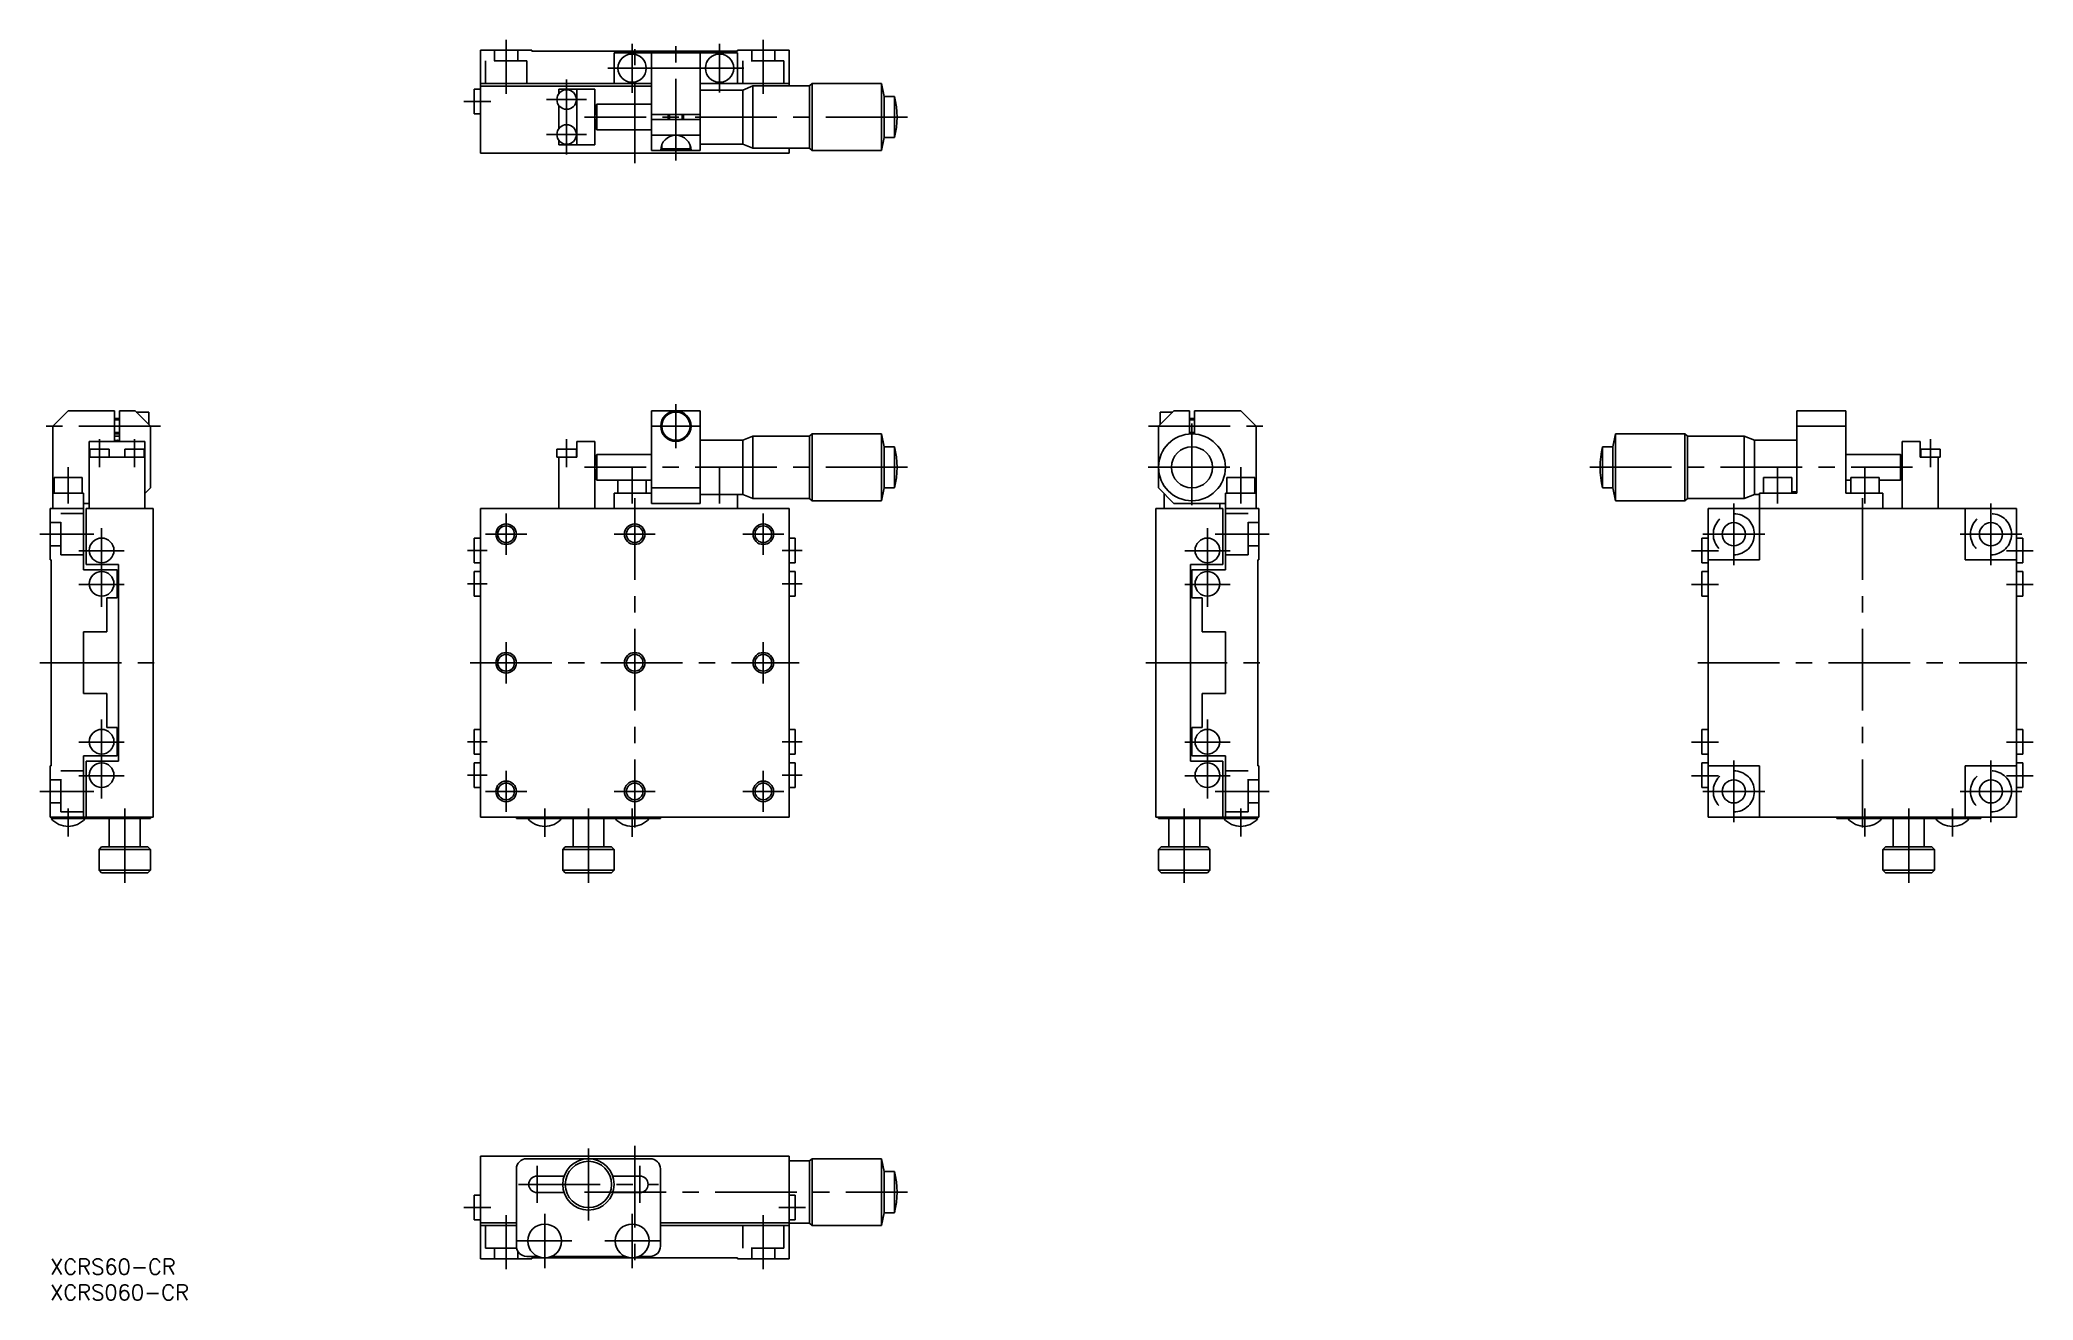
# Model space of a CAD drawing. Extents: x -2 to 386, y -8 to 237.
import ezdxf

# ---------------------------------------------------------------- set-up
doc = ezdxf.new("R2010")
doc.units = 0
doc.header["$LTSCALE"] = 0.5
doc.linetypes.add('CENTER', pattern=[50.8, 31.75, -6.35, 6.35, -6.35])
doc.linetypes.add('DASHED', pattern=[19.05, 12.7, -6.35])
for name, color, linetype in [('MSM_CENTER', 1, 'CENTER'), ('MSM_CONTINUOUS', 7, 'CONTINUOUS'), ('MSM_DASHED', 4, 'DASHED'), ('MSM_NARROW', 5, 'CONTINUOUS'), ('MSM_PART_NUMBER', 7, 'CONTINUOUS')]:
    doc.layers.add(name, color=color, linetype=linetype)
doc.styles.get("Standard").update_dxf_attribs({"font": 'txt.shx', "height": 3, "bigfont": 'bigfont.shx'})

# ---------------------------------------------------------------- blocks, each defined once
blk = doc.blocks.new('*U68')
at = {"layer": 'MSM_PART_NUMBER'}
blk.add_text('XCRS60-CR', height=3, dxfattribs=at).set_placement((0, -3))
blk = doc.blocks.new('*U69')
at = {"layer": 'MSM_PART_NUMBER'}
blk.add_text('XCRS060-CR', height=3, dxfattribs=at).set_placement((0, -8))

msp = doc.modelspace()

# ---------------------------------------------------------------- linework, layer by layer
at = {"layer": 'MSM_CENTER'}
for p, q in [((88.66, 237), (88.66, 226.5)), ((113.66, 213), (113.66, 237)), ((121.66, 213.56), (121.66, 236.8)), ((138.66, 237), (138.66, 226.5)), ((113.15, 226.7), (113.15, 236.2)), ((130.15, 226.75), (130.15, 236.25)), ((100.41, 214.7), (100.41, 229.3)), ((108.4, 231.5), (117.9, 231.5)), ((125.4, 231.5), (134.9, 231.5)), ((80.46, 225), (85.66, 225)), ((96.51, 225.4), (104.31, 225.4)), ((166.66, 222), (103.91, 222)), ((96.51, 218.6), (104.31, 218.6)), ((121.66, 166.18), (121.66, 157.62)), ((21.47, 161.9), (-1.5, 161.9)), ((9.6, 159.4), (9.6, 153.9)), ((16.4, 159.4), (16.4, 153.9)), ((100.41, 159.4), (100.41, 153.9)), ((125.93, 161.9), (117.38, 161.9)), ((213.53, 161.9), (236.5, 161.9)), ((222, 162.4), (222, 145.4)), ((365.59, 159.4), (365.59, 153.9)), ((3.5, 153.9), (3.5, 146.9)), ((166.66, 153.9), (103.91, 153.9)), ((113.15, 146.9), (113.15, 153.9)), ((130.15, 146.9), (130.15, 153.9)), ((213.5, 153.9), (230.5, 153.9)), ((231.5, 153.9), (231.5, 146.9)), ((299.35, 153.9), (362.1, 153.9)), ((335.85, 153.9), (335.85, 146.9)), ((352.85, 153.9), (352.85, 146.9)), ((113.66, 147.9), (113.66, 83.9)), ((352.35, 147.9), (352.35, 83.9)), ((88.66, 144.9), (88.66, 136.9)), ((138.66, 144.9), (138.66, 136.9)), ((327.35, 146.9), (327.35, 134.9)), ((377.35, 146.9), (377.35, 134.9)), ((8.5, 140.9), (-2, 140.9)), ((10, 126.75), (10, 142.05)), ((84.66, 140.9), (92.66, 140.9)), ((109.66, 140.9), (117.66, 140.9)), ((134.65, 140.9), (142.66, 140.9)), ((225, 126.75), (225, 142.05)), ((226.5, 140.9), (237, 140.9)), ((321.35, 140.9), (333.35, 140.9)), ((371.35, 140.9), (383.35, 140.9)), ((5.6, 137.65), (14.4, 137.65)), ((81.13, 137.75), (84.98, 137.75)), ((142.33, 137.75), (146.18, 137.75)), ((220.6, 137.65), (229.4, 137.65)), ((319.15, 137.65), (324.35, 137.65)), ((385.55, 137.65), (380.35, 137.65)), ((5.6, 131.15), (14.4, 131.15)), ((81.13, 131.25), (84.98, 131.25)), ((142.33, 131.25), (146.18, 131.25)), ((220.6, 131.15), (229.4, 131.15)), ((319.15, 131.15), (324.35, 131.15)), ((385.55, 131.15), (380.35, 131.15)), ((88.66, 119.9), (88.66, 111.9)), ((138.66, 119.9), (138.66, 111.9)), ((-2, 115.9), (22, 115.9)), ((81.66, 115.9), (145.66, 115.9)), ((213, 115.9), (237, 115.9)), ((320.35, 115.9), (384.35, 115.9)), ((10, 89.55), (10, 104.85)), ((225, 89.55), (225, 104.85)), ((5.6, 100.45), (14.4, 100.45)), ((81.13, 100.55), (84.98, 100.55)), ((142.33, 100.55), (146.18, 100.55)), ((220.6, 100.45), (229.4, 100.45)), ((319.15, 100.45), (324.35, 100.45)), ((327.35, 96.9), (327.35, 84.9)), ((377.35, 96.9), (377.35, 84.9)), ((385.55, 100.45), (380.35, 100.45)), ((5.6, 93.95), (14.4, 93.95)), ((81.13, 94.05), (84.98, 94.05)), ((88.66, 94.9), (88.66, 86.9)), ((138.66, 94.9), (138.66, 86.9)), ((142.33, 94.05), (146.18, 94.05)), ((220.6, 93.95), (229.4, 93.95)), ((319.15, 93.95), (324.35, 93.95)), ((385.55, 93.95), (380.35, 93.95)), ((8.5, 90.9), (-2, 90.9)), ((84.66, 90.9), (92.66, 90.9)), ((109.66, 90.9), (117.66, 90.9)), ((134.65, 90.9), (142.66, 90.9)), ((226.5, 90.9), (237, 90.9)), ((321.35, 90.9), (333.35, 90.9)), ((371.35, 90.9), (383.35, 90.9)), ((3.5, 82.1), (3.5, 87.6)), ((14.5, 73.1), (14.5, 87.6)), ((96.15, 82.09), (96.15, 87.6)), ((104.66, 73.1), (104.66, 87.6)), ((113.15, 82.09), (113.15, 87.6)), ((220.5, 87.6), (220.5, 73.1)), ((231.5, 82.1), (231.5, 87.6)), ((352.84, 82.1), (352.84, 87.6)), ((361.35, 73.1), (361.35, 87.6)), ((369.84, 82.1), (369.84, 87.6)), ((104.66, 21.5), (104.66, 7.5)), ((113.66, 22), (113.66, -2)), ((94.66, 10.9), (94.66, 18.1)), ((114.66, 18.1), (114.66, 10.9)), ((91.05, 14.5), (118.26, 14.5)), ((103.91, 13), (166.66, 13)), ((80.46, 10), (85.66, 10)), ((88.66, -2), (88.66, 8.5)), ((96.15, -1.8), (96.15, 8.8)), ((113.15, -1.8), (113.15, 8.8)), ((138.66, -2), (138.66, 8.5)), ((146.86, 10), (141.66, 10)), ((90.86, 3.5), (101.46, 3.5)), ((107.86, 3.5), (118.46, 3.5))]:
    msp.add_line(p, q, dxfattribs=at)
at = {"layer": 'MSM_CONTINUOUS'}
for p, q in [((93.66, 235), (83.66, 235)), ((83.66, 215), (83.66, 235)), ((93.66, 234.8), (93.66, 235)), ((133.66, 234.8), (93.66, 234.8)), ((109.66, 228.5), (109.66, 234.5)), ((133.66, 234.5), (109.66, 234.5)), ((116.91, 215.5), (116.91, 234.5)), ((126.41, 215.5), (126.41, 234.5)), ((143.66, 235), (133.66, 235)), ((133.66, 235), (133.66, 234.8)), ((133.66, 228.5), (133.66, 234.5)), ((143.66, 228.05), (143.66, 235)), ((116.91, 231.5), (126.41, 231.5)), ((82.46, 227.4), (82.46, 222.6)), ((82.46, 227.4), (83.66, 227.4)), ((116.91, 228.5), (83.66, 228.5)), ((116.91, 228), (83.66, 228)), ((98.91, 227.4), (98.91, 226.57)), ((98.91, 227.4), (105.91, 227.4)), ((102.41, 227.4), (102.41, 216.6)), ((105.91, 227.4), (105.91, 216.6)), ((143.66, 228.5), (126.41, 228.5)), ((126.41, 227.25), (134.65, 227.25)), ((134.65, 227.25), (134.65, 216.75)), ((134.65, 227.25), (136.65, 228.05)), ((136.65, 228.05), (136.65, 215.95)), ((136.65, 228.05), (147.65, 228.05)), ((147.65, 228.05), (147.65, 215.95)), ((147.65, 228.05), (148.15, 228.5)), ((148.15, 228.5), (148.15, 215.5)), ((148.15, 228.5), (161.65, 228.5)), ((161.65, 228.5), (161.65, 215.5)), ((161.65, 228.5), (162.15, 226)), ((162.15, 226), (162.15, 218)), ((162.15, 226), (164.15, 226)), ((164.15, 226), (164.15, 218)), ((83.66, 222.6), (82.46, 222.6)), ((98.91, 224.23), (98.91, 219.77)), ((106.27, 224.5), (106.27, 219.5)), ((106.27, 224.5), (116.91, 224.5)), ((126.41, 222.5), (116.91, 222.5)), ((116.91, 221.5), (126.41, 221.5)), ((120.16, 221.5), (120.16, 222.5)), ((123.16, 221.5), (123.16, 222.5)), ((98.91, 217.43), (98.91, 216.6)), ((116.91, 219.5), (106.27, 219.5)), ((126.41, 218.5), (116.91, 218.5)), ((162.15, 218), (161.65, 215.5)), ((164.15, 218), (162.15, 218)), ((143.66, 215), (83.66, 215)), ((98.91, 216.6), (105.91, 216.6)), ((116.91, 215.5), (126.41, 215.5)), ((118.91, 215.8), (118.91, 216.57)), ((118.91, 215.8), (124.41, 215.8)), ((124.41, 216.57), (124.41, 215.8)), ((134.65, 216.75), (126.41, 216.75)), ((136.65, 215.95), (134.65, 216.75)), ((147.65, 215.95), (136.65, 215.95)), ((143.66, 215), (143.66, 215.95)), ((148.15, 215.5), (147.65, 215.95)), ((161.65, 215.5), (148.15, 215.5)), ((3.5, 164.9), (0.5, 161.9)), ((12.5, 164.9), (3.5, 164.9)), ((12.5, 164.9), (12.5, 158.9)), ((12.5, 163.4), (13.5, 163.4)), ((16.5, 164.9), (13.5, 164.9)), ((13.5, 158.9), (13.5, 164.9)), ((19.5, 161.9), (16.5, 164.9)), ((16.75, 164.65), (19.2, 164.65)), ((19.2, 162.2), (19.2, 164.65)), ((116.91, 164.9), (126.41, 164.9)), ((116.91, 146.9), (116.91, 164.9)), ((126.41, 164.9), (126.41, 146.9)), ((215.5, 161.9), (218.5, 164.9)), ((215.8, 164.65), (218.25, 164.65)), ((215.8, 164.65), (215.8, 162.2)), ((218.5, 164.9), (221.5, 164.9)), ((221.5, 164.9), (221.5, 160.38)), ((221.5, 163.4), (222.5, 163.4)), ((222.5, 164.9), (231.5, 164.9)), ((222.5, 160.38), (222.5, 164.9)), ((231.5, 164.9), (234.5, 161.9)), ((349.1, 164.9), (339.6, 164.9)), ((339.6, 164.9), (339.6, 148.9)), ((349.1, 148.9), (349.1, 164.9)), ((0.5, 161.9), (0.5, 145.9)), ((7.6, 145.9), (7.6, 158.9)), ((18.4, 158.9), (7.6, 158.9)), ((12.5, 160.4), (13.5, 160.4)), ((18.4, 145.9), (18.4, 158.9)), ((19.5, 149.9), (19.5, 161.9)), ((102.41, 155.9), (102.41, 158.9)), ((102.41, 158.9), (105.91, 158.9)), ((105.91, 158.9), (105.91, 145.9)), ((116.91, 161.9), (126.41, 161.9)), ((126.41, 159.15), (134.65, 159.15)), ((134.65, 159.15), (136.65, 159.95)), ((134.65, 159.15), (134.65, 148.65)), ((136.65, 159.95), (147.65, 159.95)), ((136.65, 159.95), (136.65, 147.85)), ((147.65, 159.95), (148.15, 160.4)), ((147.65, 159.95), (147.65, 147.85)), ((148.15, 160.4), (161.65, 160.4)), ((148.15, 160.4), (148.15, 147.4)), ((161.65, 160.4), (162.15, 157.9)), ((161.65, 160.4), (161.65, 147.4)), ((215.5, 149.9), (215.5, 161.9)), ((221.5, 160.4), (222.5, 160.4)), ((234.5, 161.9), (234.5, 145.9)), ((303.85, 157.9), (304.35, 160.4)), ((304.35, 160.4), (317.85, 160.4)), ((304.35, 147.4), (304.35, 160.4)), ((317.85, 160.4), (318.35, 159.95)), ((317.85, 147.4), (317.85, 160.4)), ((318.35, 159.95), (329.35, 159.95)), ((318.35, 147.85), (318.35, 159.95)), ((329.35, 159.95), (331.35, 159.15)), ((329.35, 147.85), (329.35, 159.95)), ((331.35, 159.15), (339.6, 159.15)), ((331.35, 148.65), (331.35, 159.15)), ((349.1, 161.9), (339.6, 161.9)), ((363.6, 158.9), (360.1, 158.9)), ((360.1, 158.9), (360.1, 145.9)), ((363.6, 158.9), (363.6, 155.9)), ((18.4, 155.9), (7.6, 155.9)), ((7.7, 155.9), (7.7, 157.4)), ((11.5, 157.4), (7.7, 157.4)), ((11.5, 157.4), (11.5, 155.9)), ((14.5, 155.9), (14.5, 157.4)), ((18.3, 157.4), (14.5, 157.4)), ((18.3, 157.4), (18.3, 155.9)), ((98.51, 157.4), (102.31, 157.4)), ((98.51, 157.4), (98.51, 155.9)), ((98.51, 155.9), (102.41, 155.9)), ((98.91, 145.9), (98.91, 155.9)), ((102.31, 157.4), (102.31, 155.9)), ((106.27, 156.4), (116.91, 156.4)), ((106.27, 156.4), (106.27, 151.4)), ((162.15, 157.9), (164.15, 157.9)), ((162.15, 157.9), (162.15, 149.9)), ((164.15, 157.9), (164.15, 149.9)), ((301.85, 157.9), (303.85, 157.9)), ((301.85, 149.9), (301.85, 157.9)), ((303.85, 149.9), (303.85, 157.9)), ((349.1, 156.4), (359.73, 156.4)), ((359.73, 151.4), (359.73, 156.4)), ((367.5, 155.9), (363.6, 155.9)), ((363.69, 157.4), (363.69, 155.9)), ((363.69, 157.4), (367.5, 157.4)), ((367.1, 145.9), (367.1, 155.9)), ((367.5, 155.9), (367.5, 157.4)), ((0.75, 151.9), (6.25, 151.9)), ((0.75, 151.9), (0.75, 148.9)), ((6.25, 151.9), (6.25, 148.9)), ((116.91, 151.4), (106.27, 151.4)), ((110.4, 148.9), (110.4, 151.4)), ((115.9, 151.4), (115.9, 148.9)), ((228.75, 148.9), (228.75, 151.9)), ((228.75, 151.9), (234.25, 151.9)), ((234.25, 151.9), (234.25, 148.9)), ((333.1, 151.9), (338.6, 151.9)), ((333.1, 148.9), (333.1, 151.9)), ((338.6, 148.9), (338.6, 151.9)), ((350.1, 151.4), (349.1, 151.4)), ((350.1, 148.9), (350.1, 151.9)), ((355.6, 151.9), (350.1, 151.9)), ((355.6, 151.9), (355.6, 148.9)), ((359.73, 151.4), (355.6, 151.4)), ((6.5, 148.9), (0.5, 148.9)), ((6.5, 134), (6.5, 148.9)), ((18.4, 148.8), (19.5, 149.9)), ((109.66, 145.9), (109.66, 148.9)), ((116.91, 148.9), (109.66, 148.9)), ((116.91, 149.9), (126.41, 149.9)), ((134.65, 148.65), (126.41, 148.65)), ((133.66, 145.9), (133.66, 148.65)), ((136.65, 147.85), (134.65, 148.65)), ((147.65, 147.85), (136.65, 147.85)), ((148.15, 147.4), (147.65, 147.85)), ((161.65, 147.4), (148.15, 147.4)), ((162.15, 149.9), (161.65, 147.4)), ((164.15, 149.9), (162.15, 149.9)), ((218.5, 146.9), (215.5, 149.9)), ((216.6, 148.8), (216.6, 145.9)), ((228.5, 134), (228.5, 148.9)), ((234.5, 148.9), (228.5, 148.9)), ((303.85, 149.9), (301.85, 149.9)), ((304.35, 147.4), (303.85, 149.9)), ((317.85, 147.4), (304.35, 147.4)), ((318.35, 147.85), (317.85, 147.4)), ((329.35, 147.85), (318.35, 147.85)), ((331.35, 148.65), (329.35, 147.85)), ((332.35, 148.65), (331.35, 148.65)), ((332.35, 148.9), (339.6, 148.9)), ((332.35, 135.9), (332.35, 148.9)), ((339.6, 149.15), (338.6, 149.15)), ((349.1, 148.9), (356.35, 148.9)), ((356.35, 148.9), (356.35, 145.9)), ((6.5, 145.9), (0, 145.9)), ((0, 145.9), (0, 135.9)), ((6.5, 146.9), (7.6, 146.9)), ((20, 145.9), (7, 145.9)), ((7, 145.9), (7, 135)), ((20, 85.9), (20, 145.9)), ((143.66, 145.9), (83.66, 145.9)), ((83.66, 85.9), (83.66, 145.9)), ((116.91, 146.9), (126.41, 146.9)), ((143.66, 85.9), (143.66, 145.9)), ((215, 145.9), (228, 145.9)), ((215, 85.9), (215, 145.9)), ((228.5, 146.9), (218.5, 146.9)), ((227.4, 146.9), (227.4, 145.9)), ((228, 145.9), (228, 135)), ((235, 145.9), (228.5, 145.9)), ((235, 145.9), (235, 135.9)), ((382.34, 145.9), (322.35, 145.9)), ((322.35, 85.9), (322.35, 145.9)), ((372.35, 145.9), (372.35, 135.9)), ((382.34, 85.9), (382.34, 145.9)), ((82.46, 140.15), (83.66, 140.15)), ((82.46, 140.15), (82.46, 135.35)), ((143.66, 140.15), (144.85, 140.15)), ((144.85, 140.15), (144.85, 135.35)), ((321.15, 140.15), (322.35, 140.15)), ((321.15, 135.35), (321.15, 140.15)), ((382.34, 140.15), (383.55, 140.15)), ((383.55, 135.35), (383.55, 140.15)), ((0, 135.9), (0.2, 135.9)), ((0.2, 135.9), (0.2, 95.9)), ((235, 135.9), (234.8, 135.9)), ((234.8, 135.9), (234.8, 95.9)), ((322.35, 135.9), (332.35, 135.9)), ((372.35, 135.9), (382.34, 135.9)), ((13, 134), (6.5, 134)), ((7, 135), (13.3, 135)), ((13, 128.5), (13, 134)), ((13.3, 135), (13.3, 96.8)), ((83.66, 135.35), (82.46, 135.35)), ((82.46, 133.65), (83.66, 133.65)), ((82.46, 133.65), (82.46, 128.85)), ((144.85, 135.35), (143.66, 135.35)), ((143.66, 133.65), (144.85, 133.65)), ((144.85, 133.65), (144.85, 128.85)), ((221.7, 135), (221.7, 96.8)), ((228, 135), (221.7, 135)), ((222, 128.5), (222, 134)), ((222, 134), (228.5, 134)), ((322.35, 135.35), (321.15, 135.35)), ((321.15, 133.65), (322.35, 133.65)), ((321.15, 128.85), (321.15, 133.65)), ((383.55, 135.35), (382.34, 135.35)), ((382.34, 133.65), (383.55, 133.65)), ((383.55, 128.85), (383.55, 133.65)), ((11, 121.9), (11, 128.5)), ((11, 128.5), (13, 128.5)), ((83.66, 128.85), (82.46, 128.85)), ((144.85, 128.85), (143.66, 128.85)), ((224, 128.5), (222, 128.5)), ((224, 121.9), (224, 128.5)), ((322.35, 128.85), (321.15, 128.85)), ((383.55, 128.85), (382.34, 128.85)), ((6.5, 109.9), (6.5, 121.9)), ((6.5, 121.9), (11, 121.9)), ((228.5, 121.9), (224, 121.9)), ((228.5, 109.9), (228.5, 121.9)), ((11, 109.9), (6.5, 109.9)), ((11, 103.3), (11, 109.9)), ((224, 109.9), (228.5, 109.9)), ((224, 103.3), (224, 109.9)), ((13, 103.3), (11, 103.3)), ((13, 97.8), (13, 103.3)), ((82.46, 102.95), (83.66, 102.95)), ((82.46, 102.95), (82.46, 98.15)), ((143.66, 102.95), (144.85, 102.95)), ((144.85, 102.95), (144.85, 98.15)), ((222, 97.8), (222, 103.3)), ((222, 103.3), (224, 103.3)), ((321.15, 102.95), (322.35, 102.95)), ((321.15, 98.15), (321.15, 102.95)), ((382.34, 102.95), (383.55, 102.95)), ((383.55, 98.15), (383.55, 102.95)), ((6.5, 85.9), (6.5, 97.8)), ((6.5, 97.8), (13, 97.8)), ((83.66, 98.15), (82.46, 98.15)), ((144.85, 98.15), (143.66, 98.15)), ((228.5, 97.8), (222, 97.8)), ((228.5, 85.9), (228.5, 97.8)), ((322.35, 98.15), (321.15, 98.15)), ((383.55, 98.15), (382.34, 98.15)), ((0.2, 95.9), (0, 95.9)), ((0, 95.9), (0, 85.9)), ((7, 96.8), (7, 85.9)), ((13.3, 96.8), (7, 96.8)), ((82.46, 96.45), (83.66, 96.45)), ((82.46, 96.45), (82.46, 91.65)), ((143.66, 96.45), (144.85, 96.45)), ((144.85, 96.45), (144.85, 91.65)), ((221.7, 96.8), (228, 96.8)), ((228, 96.8), (228, 85.9)), ((234.8, 95.9), (235, 95.9)), ((235, 95.9), (235, 85.9)), ((321.15, 96.45), (322.35, 96.45)), ((321.15, 91.65), (321.15, 96.45)), ((332.35, 95.9), (322.35, 95.9)), ((332.35, 85.9), (332.35, 95.9)), ((372.35, 95.9), (372.35, 85.9)), ((382.34, 95.9), (372.35, 95.9)), ((382.34, 96.45), (383.55, 96.45)), ((383.55, 91.65), (383.55, 96.45)), ((83.66, 91.65), (82.46, 91.65)), ((144.85, 91.65), (143.66, 91.65)), ((322.35, 91.65), (321.15, 91.65)), ((383.55, 91.65), (382.34, 91.65)), ((0, 85.9), (20, 85.9)), ((19.5, 85.6), (0.2, 85.6)), ((0.5, 85.9), (0.5, 85.6)), ((11.5, 80.1), (11.5, 85.6)), ((17.5, 85.6), (17.5, 80.1)), ((19.5, 85.6), (19.5, 85.9)), ((143.66, 85.9), (83.66, 85.9)), ((90.66, 85.9), (90.66, 85.6)), ((118.66, 85.6), (90.66, 85.6)), ((101.66, 80.1), (101.66, 85.6)), ((107.66, 85.6), (107.66, 80.1)), ((118.66, 85.6), (118.66, 85.9)), ((235, 85.9), (215, 85.9)), ((215.5, 85.9), (215.5, 85.6)), ((234.8, 85.6), (215.5, 85.6)), ((217.5, 80.1), (217.5, 85.6)), ((223.5, 85.6), (223.5, 80.1)), ((234.5, 85.6), (234.5, 85.9)), ((322.35, 85.9), (382.34, 85.9)), ((347.35, 85.9), (347.35, 85.6)), ((347.35, 85.6), (375.35, 85.6)), ((358.35, 80.1), (358.35, 85.6)), ((364.35, 85.6), (364.35, 80.1)), ((375.35, 85.6), (375.35, 85.9)), ((9.5, 79.6), (10, 80.1)), ((9.5, 79.6), (19.5, 79.6)), ((9.5, 75.6), (9.5, 79.6)), ((19, 80.1), (10, 80.1)), ((19, 80.1), (19.5, 79.6)), ((19.5, 79.6), (19.5, 75.6)), ((99.66, 79.6), (100.16, 80.1)), ((99.66, 79.6), (109.66, 79.6)), ((99.66, 75.6), (99.66, 79.6)), ((109.16, 80.1), (100.16, 80.1)), ((109.16, 80.1), (109.66, 79.6)), ((109.66, 79.6), (109.66, 75.6)), ((215.5, 79.6), (216, 80.1)), ((215.5, 79.6), (225.5, 79.6)), ((215.5, 75.6), (215.5, 79.6)), ((225, 80.1), (216, 80.1)), ((225, 80.1), (225.5, 79.6)), ((225.5, 75.6), (225.5, 79.6)), ((356.35, 79.6), (356.85, 80.1)), ((356.35, 75.6), (356.35, 79.6)), ((356.35, 79.6), (366.35, 79.6)), ((356.85, 80.1), (365.85, 80.1)), ((365.85, 80.1), (366.35, 79.6)), ((366.35, 79.6), (366.35, 75.6)), ((19.5, 75.6), (9.5, 75.6)), ((10, 75.1), (9.5, 75.6)), ((10, 75.1), (19, 75.1)), ((19.5, 75.6), (19, 75.1)), ((109.66, 75.6), (99.66, 75.6)), ((100.16, 75.1), (99.66, 75.6)), ((100.16, 75.1), (109.16, 75.1)), ((109.66, 75.6), (109.16, 75.1)), ((225.5, 75.6), (215.5, 75.6)), ((216, 75.1), (215.5, 75.6)), ((216, 75.1), (225, 75.1)), ((225.5, 75.6), (225, 75.1)), ((356.85, 75.1), (356.35, 75.6)), ((356.35, 75.6), (366.35, 75.6)), ((356.85, 75.1), (365.85, 75.1)), ((366.35, 75.6), (365.85, 75.1)), ((143.66, 20), (83.66, 20)), ((83.66, 0), (83.66, 20)), ((92.66, 19.5), (116.66, 19.5)), ((143.66, 0), (143.66, 20)), ((147.65, 19.05), (148.15, 19.5)), ((148.15, 19.5), (148.15, 6.5)), ((148.15, 19.5), (161.65, 19.5)), ((161.65, 19.5), (161.65, 6.5)), ((161.65, 19.5), (162.15, 17)), ((90.66, 2.5), (90.66, 17.5)), ((94.66, 16.1), (99.92, 16.1)), ((109.39, 16.1), (114.66, 16.1)), ((118.66, 2.5), (118.66, 17.5)), ((143.66, 19.05), (147.65, 19.05)), ((147.65, 19.05), (147.65, 6.95)), ((162.15, 17), (162.15, 9)), ((162.15, 17), (164.15, 17)), ((164.15, 17), (164.15, 9)), ((82.46, 12.4), (82.46, 7.6)), ((82.46, 12.4), (83.66, 12.4)), ((99.92, 12.9), (94.66, 12.9)), ((114.66, 12.9), (109.39, 12.9)), ((143.66, 12.4), (144.85, 12.4)), ((144.85, 12.4), (144.85, 7.6)), ((162.15, 9), (161.65, 6.5)), ((164.15, 9), (162.15, 9)), ((83.66, 7.6), (82.46, 7.6)), ((90.66, 7), (83.66, 7)), ((90.66, 6.5), (83.66, 6.5)), ((143.66, 7), (118.66, 7)), ((143.66, 6.5), (118.66, 6.5)), ((144.85, 7.6), (143.66, 7.6)), ((147.65, 6.95), (143.66, 6.95)), ((148.15, 6.5), (147.65, 6.95)), ((161.65, 6.5), (148.15, 6.5)), ((93.66, 0), (83.66, 0)), ((92.66, 0.5), (94.78, 0.5)), ((93.66, 0), (93.66, 0.2)), ((133.66, 0.2), (93.66, 0.2)), ((97.53, 0.5), (111.78, 0.5)), ((114.53, 0.5), (116.66, 0.5)), ((133.66, 0.2), (133.66, 0)), ((143.66, 0), (133.66, 0))]:
    msp.add_line(p, q, dxfattribs=at)
for centre, radius in [((113.15, 231.5), 2.75), ((130.15, 231.5), 2.75), ((100.41, 225.4), 1.9), ((100.41, 218.6), 1.9), ((121.66, 161.9), 2.95), ((121.66, 161.9), 2.75), ((222, 153.9), 6.5), ((222, 153.9), 4), ((10, 137.75), 2.4), ((88.66, 140.9), 1.62), ((113.66, 140.9), 1.62), ((138.66, 140.9), 1.62), ((225, 137.75), 2.4), ((327.35, 140.9), 2.25), ((377.35, 140.9), 2.25), ((10, 131.25), 2.4), ((225, 131.25), 2.4), ((88.66, 115.9), 1.62), ((113.66, 115.9), 1.62), ((138.66, 115.9), 1.62), ((10, 100.55), 2.4), ((225, 100.55), 2.4), ((10, 94.05), 2.4), ((225, 94.05), 2.4), ((327.35, 90.9), 2.25), ((377.35, 90.9), 2.25), ((88.66, 90.9), 1.62), ((113.66, 90.9), 1.62), ((138.66, 90.9), 1.62), ((104.66, 14.5), 5), ((104.66, 14.5), 4.5), ((96.15, 3.5), 3.3), ((113.15, 3.5), 3.3)]:
    msp.add_circle(centre, radius, dxfattribs=at)
for centre, radius, start, end in [((148.4, 222), 16.25, 345.75, 14.25), ((114.54, 222), 8.63, 163.1627, 196.8373), ((121.66, 215.5), 2.95, 0, 180), ((13, 153.9), 6.5, 85.5883, 94.4117), ((13, 153.9), 6.05, 85.2594, 94.7406), ((13, 153.9), 5.25, 84.535, 95.465), ((114.54, 153.9), 8.63, 163.1627, 196.8373), ((148.4, 153.9), 16.25, 345.75, 14.25), ((317.6, 153.9), 16.25, 165.75, 194.25), ((351.46, 153.9), 8.63, 343.1627, 16.8373), ((3.5, 88.48), 4.38, 221.1121, 318.8879), ((96.15, 88.48), 4.38, 221.1121, 318.8879), ((113.15, 88.48), 4.38, 221.1121, 318.8879), ((231.5, 88.48), 4.38, 221.1121, 318.8879), ((352.84, 88.47), 4.37, 221.0348, 318.9652), ((369.84, 88.47), 4.37, 221.0348, 318.9652), ((92.66, 17.5), 2, 90, 180), ((116.66, 17.5), 2, 0, 90), ((94.66, 14.5), 1.6, 90, 270), ((114.66, 14.5), 1.6, 270, 90), ((148.4, 13), 16.25, 345.75, 14.25), ((92.66, 2.5), 2, 180, 270), ((116.66, 2.5), 2, 270, 0)]:
    msp.add_arc(centre, radius, start, end, dxfattribs=at)
at = {"layer": 'MSM_DASHED'}
for p, q in [((84.66, 228.5), (84.66, 232.9)), ((92.66, 232.9), (84.66, 232.9)), ((86.41, 232.9), (86.41, 235)), ((90.91, 235), (90.91, 232.9)), ((92.66, 232.9), (92.66, 228.5)), ((134.65, 228.5), (134.65, 232.9)), ((142.66, 232.9), (134.65, 232.9)), ((136.41, 232.9), (136.41, 235)), ((140.91, 235), (140.91, 232.9)), ((142.66, 232.9), (142.66, 228.5)), ((6.5, 144.9), (2.1, 144.9)), ((2.1, 136.9), (2.1, 144.9)), ((228.5, 144.9), (232.9, 144.9)), ((232.9, 136.9), (232.9, 144.9)), ((2.1, 143.15), (0, 143.15)), ((232.9, 143.15), (235, 143.15)), ((2.1, 138.65), (0, 138.65)), ((2.1, 136.9), (6.5, 136.9)), ((232.9, 136.9), (228.5, 136.9)), ((232.9, 138.65), (235, 138.65)), ((2.1, 93.15), (0, 93.15)), ((6.5, 94.9), (2.1, 94.9)), ((2.1, 86.9), (2.1, 94.9)), ((228.5, 94.9), (232.9, 94.9)), ((232.9, 86.9), (232.9, 94.9)), ((232.9, 93.15), (235, 93.15)), ((2.1, 88.65), (0, 88.65)), ((2.1, 86.9), (6.5, 86.9)), ((232.9, 86.9), (228.5, 86.9)), ((232.9, 88.65), (235, 88.65)), ((84.66, 6.5), (84.66, 2.1)), ((134.65, 6.5), (134.65, 2.1)), ((142.66, 2.1), (142.66, 6.5)), ((90.7, 2.1), (84.66, 2.1)), ((86.41, 2.1), (86.41, 0)), ((90.91, 0), (90.91, 1.53)), ((142.66, 2.1), (134.65, 2.1)), ((136.41, 2.1), (136.41, 0)), ((140.91, 0), (140.91, 2.1))]:
    msp.add_line(p, q, dxfattribs=at)
for centre in [(327.35, 140.9), (377.35, 140.9), (327.35, 90.9), (377.35, 90.9)]:
    msp.add_circle(centre, 4, dxfattribs=at)
at = {"layer": 'MSM_NARROW'}
for p, q in [((120.43, 221.5), (120.43, 222.5)), ((122.88, 221.5), (122.88, 222.5)), ((12.5, 163.13), (13.5, 163.13)), ((221.5, 163.13), (222.5, 163.13)), ((12.5, 160.67), (13.5, 160.67)), ((221.5, 160.67), (222.5, 160.67))]:
    msp.add_line(p, q, dxfattribs=at)
for centre in [(88.66, 140.9), (113.66, 140.9), (138.66, 140.9), (88.66, 115.9), (113.66, 115.9), (138.66, 115.9), (88.66, 90.9), (113.66, 90.9), (138.66, 90.9)]:
    msp.add_circle(centre, 2, dxfattribs=at)

# ---------------------------------------------------------------- block references
at = {"layer": 'MSM_CONTINUOUS'}
for name in ['*U68', '*U69']:
    msp.add_blockref(name, (0, 0), dxfattribs=at)

doc.saveas('drawing.dxf')
